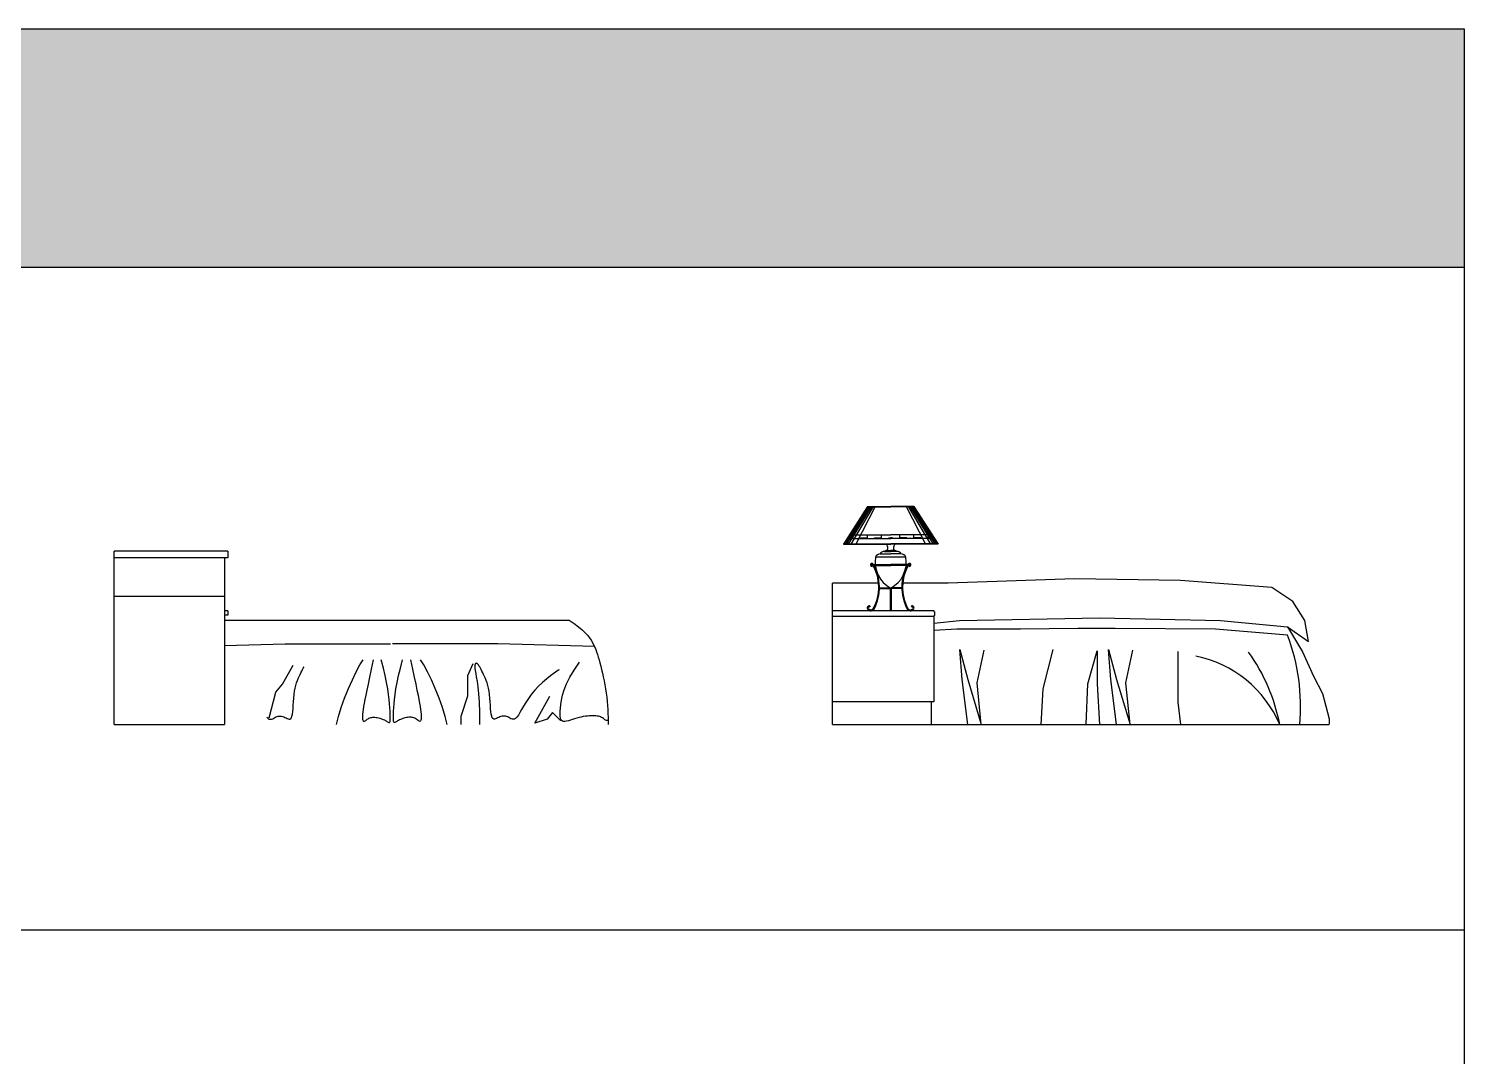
# Model space of a CAD drawing. Header units: millimetres. Extents: x 30176 to 68715, y 55479 to 72995.
# Drawn here: x 62405 to 68715, y 68478 to 72995 of the extents above; entities that cross this region are included whole.
import ezdxf

# ---------------------------------------------------------------- set-up
doc = ezdxf.new("R2010")
doc.units = ezdxf.units.MM
doc.layers.add('www.cad-blocks.net', color=7, linetype='Continuous')

# ---------------------------------------------------------------- blocks, each defined once
blk = doc.blocks.new('A$C4C6A1DD9')
for p, q in [((500, 762.2), (0, 762.2)), ((0, 0.5), (0, 762.2)), ((500, 762.2), (500, 732.2)), ((500, 732.2), (0, 732.2)), ((485, 732.2), (485, 562.2)), ((485, 562.2), (0, 562.2)), ((485, 562.2), (485, 0.5)), ((500, 500.5), (485, 500.5)), ((500, 480.5), (485, 480.5)), ((485, 458.9), (2000, 458.9)), ((500, 500.5), (500, 480.5)), ((2000, 458.9), (2022.9, 443.4)), ((2022.9, 443.4), (2042.1, 429.2)), ((2042.1, 429.2), (2057.9, 416)), ((2057.9, 416), (2070.9, 403.7)), ((2070.9, 403.7), (2081.4, 392.2)), ((2081.4, 392.2), (2089.9, 381.2)), ((2089.9, 381.2), (2097, 370.7)), ((485, 347.3), (752.5, 354.1)), ((752.5, 354.1), (1215.3, 355.1)), ((1687.1, 354.1), (1224.3, 355.1)), ((2113, 343.2), (1687.1, 354.1)), ((2097, 370.7), (2102.9, 360.4)), ((2102.9, 360.4), (2108.1, 350.3)), ((2108.1, 350.3), (2112.8, 340.1)), ((2112.8, 340.1), (2117.1, 329.8)), ((2117.1, 329.8), (2121.1, 319.2)), ((2121.1, 319.2), (2124.8, 308.2)), ((740.6, 177.8), (788.1, 260.8)), ((832, 247.4), (835.2, 253)), ((1064.8, 232.4), (1080.8, 262.2)), ((1080.8, 262.2), (1094.7, 284.3)), ((1139.3, 284.4), (1130.6, 243)), ((1183.8, 248.2), (1173.7, 284.5)), ((1258.6, 248.2), (1268.7, 284.5)), ((1303.1, 284.4), (1311.8, 243)), ((1361.6, 262.2), (1347.7, 284.3)), ((1377.6, 232.4), (1361.6, 262.2)), ((1577.2, 266.7), (1553.5, 213.4)), ((1586.5, 261.1), (1586, 255.1)), ((1586, 255.1), (1586.4, 247.1)), ((1587.5, 265.4), (1586.5, 261.1)), ((1589.1, 268), (1587.5, 265.4)), ((1591.1, 269.2), (1589.1, 268)), ((1593.5, 269), (1591.1, 269.2)), ((1596, 267.7), (1593.5, 269)), ((1598.6, 265.4), (1596, 267.7)), ((1601.4, 262.1), (1598.6, 265.4)), ((1604.2, 257.9), (1601.4, 262.1)), ((1607.2, 253), (1604.2, 257.9)), ((1610.4, 247.4), (1607.2, 253)), ((2021.9, 239.7), (2045.7, 274.4)), ((2124.8, 308.2), (2128.4, 296.6)), ((2128.4, 296.6), (2131.9, 284.2)), ((2131.9, 284.2), (2135.5, 271)), ((2135.5, 271), (2139.2, 256.9)), ((2139.2, 256.9), (2143, 241.9)), ((802.8, 183.1), (806.4, 193.4)), ((806.4, 193.4), (810.1, 202.8)), ((810.1, 202.8), (814, 211.5)), ((814, 211.5), (817.9, 219.6)), ((817.9, 219.6), (821.7, 227.2)), ((821.7, 227.2), (825.3, 234.4)), ((825.3, 234.4), (828.8, 241.2)), ((828.8, 241.2), (832, 247.4)), ((1030.4, 157.8), (1047.6, 197)), ((1047.6, 197), (1064.8, 232.4)), ((1123, 207.5), (1116.4, 177)), ((1130.6, 243), (1123, 207.5)), ((1191.9, 215), (1183.8, 248.2)), ((1198.2, 184.6), (1191.9, 215)), ((1244.2, 184.6), (1250.5, 215)), ((1250.5, 215), (1258.6, 248.2)), ((1311.8, 243), (1319.4, 207.5)), ((1319.4, 207.5), (1326, 177)), ((1394.8, 197), (1377.6, 232.4)), ((1412, 157.8), (1394.8, 197)), ((1553.5, 213.4), (1553.5, 124.5)), ((1586.4, 247.1), (1587.6, 237.1)), ((1587.6, 237.1), (1589.7, 224.7)), ((1589.7, 224.7), (1592.5, 209.2)), ((1592.5, 209.2), (1595.6, 189.7)), ((1595.6, 189.7), (1598.9, 165.3)), ((1613.6, 241.2), (1610.4, 247.4)), ((1617.1, 234.4), (1613.6, 241.2)), ((1620.7, 227.2), (1617.1, 234.4)), ((1624.5, 219.6), (1620.7, 227.2)), ((1628.4, 211.5), (1624.5, 219.6)), ((1632.3, 202.8), (1628.4, 211.5)), ((1636, 193.4), (1632.3, 202.8)), ((1639.6, 183.1), (1636, 193.4)), ((1901.9, 200.8), (1883.9, 185.3)), ((1919, 214.6), (1901.9, 200.8)), ((1934.1, 225.9), (1919, 214.6)), ((1946.1, 234.5), (1934.1, 225.9)), ((1954.1, 239.7), (1946.1, 234.5)), ((1957, 241), (1954.1, 239.7)), ((1989, 178.6), (2003.2, 207.8)), ((2003.2, 207.8), (2021.9, 239.7)), ((2143, 241.9), (2146.8, 226)), ((2146.8, 226), (2150.6, 209.5)), ((2150.6, 209.5), (2154.2, 192.4)), ((2154.2, 192.4), (2157.6, 174.8)), ((681.3, 29.6), (710.9, 142.3)), ((710.9, 142.3), (740.6, 177.8)), ((790.5, 116.2), (792, 131.6)), ((792, 131.6), (794, 146.2)), ((794, 146.2), (796.5, 159.7)), ((796.5, 159.7), (799.4, 171.9)), ((799.4, 171.9), (802.8, 183.1)), ((1013.8, 116.6), (1030.4, 157.8)), ((1106.2, 129), (1102.3, 110.1)), ((1110.8, 151.1), (1106.2, 129)), ((1116.4, 177), (1110.8, 151.1)), ((1203, 157), (1198.2, 184.6)), ((1206.6, 132.2), (1203, 157)), ((1209.2, 110.1), (1206.6, 132.2)), ((1233.2, 110.1), (1235.8, 132.2)), ((1235.8, 132.2), (1239.4, 157)), ((1239.4, 157), (1244.2, 184.6)), ((1326, 177), (1331.6, 151.1)), ((1331.6, 151.1), (1336.2, 129)), ((1336.2, 129), (1340.1, 110.1)), ((1428.6, 116.6), (1412, 157.8)), ((1598.9, 165.3), (1601.9, 135.1)), ((1601.9, 135.1), (1604.5, 98.1)), ((1643, 171.9), (1639.6, 183.1)), ((1645.9, 159.7), (1643, 171.9)), ((1648.4, 146.2), (1645.9, 159.7)), ((1650.4, 131.6), (1648.4, 146.2)), ((1651.9, 116.2), (1650.4, 131.6)), ((1834.2, 132.6), (1821.2, 114.6)), ((1849.1, 150.7), (1834.2, 132.6)), ((1866, 168.4), (1849.1, 150.7)), ((1883.9, 185.3), (1866, 168.4)), ((1966.9, 107.2), (1971.5, 128.5)), ((1971.5, 128.5), (1978.7, 152.2)), ((1978.7, 152.2), (1989, 178.6)), ((2157.6, 174.8), (2160.6, 156.9)), ((2160.6, 156.9), (2163.3, 138.6)), ((2163.3, 138.6), (2165.6, 120.2)), ((785.7, 57.2), (786.9, 70.5)), ((786.9, 70.5), (788.1, 85.1)), ((788.1, 85.1), (789.2, 100.5)), ((789.2, 100.5), (790.5, 116.2)), ((986.7, 35.8), (998.9, 75.3)), ((998.9, 75.3), (1013.8, 116.6)), ((1094.6, 66.7), (1093.2, 55.2)), ((1096.6, 79.5), (1094.6, 66.7)), ((1099.1, 93.8), (1096.6, 79.5)), ((1102.3, 110.1), (1099.1, 93.8)), ((1211, 90.6), (1209.2, 110.1)), ((1212.3, 73.6), (1211, 90.6)), ((1213.3, 59.1), (1212.3, 73.6)), ((1229.1, 59.1), (1230.1, 73.6)), ((1230.1, 73.6), (1231.4, 90.6)), ((1231.4, 90.6), (1233.2, 110.1)), ((1340.1, 110.1), (1343.3, 93.8)), ((1343.3, 93.8), (1345.8, 79.5)), ((1345.8, 79.5), (1347.8, 66.7)), ((1347.8, 66.7), (1349.2, 55.2)), ((1443.5, 75.3), (1428.6, 116.6)), ((1455.7, 35.8), (1443.5, 75.3)), ((1553.5, 124.5), (1523.8, 35.6)), ((1604.5, 98.1), (1606.2, 53.6)), ((1653.2, 100.5), (1651.9, 116.2)), ((1654.3, 85.1), (1653.2, 100.5)), ((1655.5, 70.5), (1654.3, 85.1)), ((1656.7, 57.2), (1655.5, 70.5)), ((1791.5, 65.6), (1783.9, 52.2)), ((1800.1, 80.7), (1791.5, 65.6)), ((1809.9, 97.2), (1800.1, 80.7)), ((1821.2, 114.6), (1809.9, 97.2)), ((1850.1, 5.9), (1915.4, 124.5)), ((1961.3, 58.1), (1962.4, 72.1)), ((1962.4, 72.1), (1964, 88.5)), ((1964, 88.5), (1966.9, 107.2)), ((2165.6, 120.2), (2167.4, 101.8)), ((2167.4, 101.8), (2168.9, 83.6)), ((2168.9, 83.6), (2170, 65.6)), ((2170, 65.6), (2170.8, 48.2)), ((0, 0.5), (485, 0.5)), ((671.4, 32.6), (677.1, 27)), ((677.1, 27), (682.6, 24)), ((682.6, 24), (687.8, 23.1)), ((687.8, 23.1), (692.8, 23.8)), ((692.8, 23.8), (697.6, 25.7)), ((697.6, 25.7), (702.4, 28.3)), ((702.4, 28.3), (707.1, 31.1)), ((707.1, 31.1), (711.9, 33.6)), ((711.9, 33.6), (716.8, 35.4)), ((716.8, 35.4), (721.7, 36.6)), ((721.7, 36.6), (726.7, 37.1)), ((726.7, 37.1), (731.7, 37)), ((731.7, 37), (736.7, 36.4)), ((736.7, 36.4), (741.7, 35.3)), ((741.7, 35.3), (746.6, 33.6)), ((746.6, 33.6), (751.5, 31.6)), ((751.5, 31.6), (756.2, 29.3)), ((756.2, 29.3), (760.9, 27)), ((760.9, 27), (765.3, 25.1)), ((765.3, 25.1), (769.4, 24.1)), ((769.4, 24.1), (773.2, 24.3)), ((773.2, 24.3), (776.6, 26.2)), ((776.6, 26.2), (779.6, 30.1)), ((779.6, 30.1), (782.1, 36.6)), ((782.1, 36.6), (784.1, 45.7)), ((784.1, 45.7), (785.7, 57.2)), ((977.9, 0), (986.7, 35.8)), ((1092.3, 45.1), (1091.9, 36.4)), ((1091.9, 36.4), (1091.9, 29.1)), ((1091.9, 29.1), (1092.4, 23.2)), ((1093.2, 55.2), (1092.3, 45.1)), ((1092.4, 23.2), (1093.3, 18.8)), ((1093.3, 18.8), (1094.6, 15.8)), ((1094.6, 15.8), (1096.3, 14.3)), ((1096.3, 14.3), (1098.3, 14)), ((1098.3, 14), (1100.6, 14.8)), ((1100.6, 14.8), (1103.3, 16.3)), ((1103.3, 16.3), (1106.2, 18.4)), ((1106.2, 18.4), (1109.4, 20.8)), ((1109.4, 20.8), (1112.8, 23.3)), ((1112.8, 23.3), (1116.4, 25.7)), ((1116.4, 25.7), (1120.2, 27.7)), ((1120.2, 27.7), (1124.2, 29.4)), ((1124.2, 29.4), (1128.3, 30.7)), ((1128.3, 30.7), (1132.7, 31.6)), ((1132.7, 31.6), (1137.2, 32.2)), ((1137.2, 32.2), (1142, 32.4)), ((1142, 32.4), (1146.9, 32.2)), ((1146.9, 32.2), (1152, 31.6)), ((1152, 31.6), (1157.2, 30.7)), ((1157.2, 30.7), (1162.6, 29.5)), ((1162.6, 29.5), (1168, 27.9)), ((1168, 27.9), (1173.4, 26.2)), ((1173.4, 26.2), (1178.6, 24.2)), ((1178.6, 24.2), (1183.5, 22.2)), ((1183.5, 22.2), (1188.2, 20)), ((1188.2, 20), (1192.5, 17.8)), ((1192.5, 17.8), (1196.4, 15.6)), ((1196.4, 15.6), (1199.8, 13.5)), ((1199.8, 13.5), (1202.8, 11.7)), ((1202.8, 11.7), (1205.4, 10.2)), ((1205.4, 10.2), (1207.6, 9.3)), ((1207.6, 9.3), (1209.5, 9)), ((1209.5, 9), (1211, 9.5)), ((1211, 9.5), (1212.3, 10.9)), ((1212.3, 10.9), (1213.3, 13.3)), ((1214, 46.8), (1213.3, 59.1)), ((1213.3, 13.3), (1214, 16.8)), ((1214.4, 36.6), (1214, 46.8)), ((1214, 16.8), (1214.4, 21.8)), ((1214.5, 28.3), (1214.4, 36.6)), ((1214.4, 21.8), (1214.5, 28.3)), ((1227.9, 28.3), (1228, 36.6)), ((1228, 21.8), (1227.9, 28.3)), ((1228, 36.6), (1228.4, 46.8)), ((1228.4, 16.8), (1228, 21.8)), ((1228.4, 46.8), (1229.1, 59.1)), ((1229.1, 13.3), (1228.4, 16.8)), ((1230.1, 10.9), (1229.1, 13.3)), ((1231.4, 9.5), (1230.1, 10.9)), ((1232.9, 9), (1231.4, 9.5)), ((1234.8, 9.3), (1232.9, 9)), ((1237, 10.2), (1234.8, 9.3)), ((1239.6, 11.7), (1237, 10.2)), ((1242.6, 13.5), (1239.6, 11.7)), ((1246, 15.6), (1242.6, 13.5)), ((1249.9, 17.8), (1246, 15.6)), ((1254.2, 20), (1249.9, 17.8)), ((1258.9, 22.2), (1254.2, 20)), ((1263.8, 24.2), (1258.9, 22.2)), ((1269, 26.2), (1263.8, 24.2)), ((1274.4, 27.9), (1269, 26.2)), ((1279.8, 29.5), (1274.4, 27.9)), ((1285.2, 30.7), (1279.8, 29.5)), ((1290.4, 31.6), (1285.2, 30.7)), ((1295.5, 32.2), (1290.4, 31.6)), ((1300.4, 32.4), (1295.5, 32.2)), ((1305.2, 32.2), (1300.4, 32.4)), ((1309.7, 31.6), (1305.2, 32.2)), ((1314.1, 30.7), (1309.7, 31.6)), ((1318.2, 29.4), (1314.1, 30.7)), ((1322.2, 27.7), (1318.2, 29.4)), ((1326, 25.7), (1322.2, 27.7)), ((1329.6, 23.3), (1326, 25.7)), ((1333, 20.8), (1329.6, 23.3)), ((1336.2, 18.4), (1333, 20.8)), ((1339.1, 16.3), (1336.2, 18.4)), ((1341.8, 14.8), (1339.1, 16.3)), ((1344.1, 14), (1341.8, 14.8)), ((1346.1, 14.3), (1344.1, 14)), ((1347.8, 15.8), (1346.1, 14.3)), ((1349.1, 18.8), (1347.8, 15.8)), ((1350, 23.2), (1349.1, 18.8)), ((1349.2, 55.2), (1350.1, 45.1)), ((1350.5, 29.1), (1350, 23.2)), ((1350.1, 45.1), (1350.5, 36.4)), ((1350.5, 36.4), (1350.5, 29.1)), ((1464.5, 0), (1455.7, 35.8)), ((1523.8, 35.6), (1523.8, 0)), ((1606.2, 53.6), (1606.9, 0.5)), ((1658.3, 45.7), (1656.7, 57.2)), ((1660.3, 36.6), (1658.3, 45.7)), ((1662.8, 30.1), (1660.3, 36.6)), ((1665.8, 26.2), (1662.8, 30.1)), ((1669.2, 24.3), (1665.8, 26.2)), ((1673, 24.1), (1669.2, 24.3)), ((1677.1, 25.1), (1673, 24.1)), ((1681.5, 27), (1677.1, 25.1)), ((1686.2, 29.3), (1681.5, 27)), ((1690.9, 31.6), (1686.2, 29.3)), ((1695.8, 33.6), (1690.9, 31.6)), ((1700.7, 35.3), (1695.8, 33.6)), ((1705.7, 36.4), (1700.7, 35.3)), ((1710.7, 37), (1705.7, 36.4)), ((1715.7, 37.1), (1710.7, 37)), ((1720.7, 36.6), (1715.7, 37.1)), ((1725.6, 35.4), (1720.7, 36.6)), ((1730.5, 33.6), (1725.6, 35.4)), ((1735.3, 31.1), (1730.5, 33.6)), ((1740, 28.3), (1735.3, 31.1)), ((1744.8, 25.7), (1740, 28.3)), ((1749.6, 23.8), (1744.8, 25.7)), ((1754.6, 23.1), (1749.6, 23.8)), ((1759.8, 24), (1754.6, 23.1)), ((1765.3, 27), (1759.8, 24)), ((1771, 32.6), (1765.3, 27)), ((1777.2, 41.1), (1771, 32.6)), ((1783.9, 52.2), (1777.2, 41.1)), ((1903.5, 23.7), (1850.1, 5.9)), ((1927.3, 53.3), (1903.5, 23.7)), ((1962.9, 17.8), (1927.3, 53.3)), ((1960.9, 46.2), (1961.3, 58.1)), ((1961.2, 36.4), (1960.9, 46.2)), ((1962.2, 28.5), (1961.2, 36.4)), ((1964.1, 22.5), (1962.2, 28.5)), ((1966.9, 18.1), (1964.1, 22.5)), ((1970.7, 15.2), (1966.9, 18.1)), ((1975.7, 13.8), (1970.7, 15.2)), ((1981.9, 13.7), (1975.7, 13.8)), ((1989, 14.6), (1981.9, 13.7)), ((1997, 16.5), (1989, 14.6)), ((2005.8, 18.9), (1997, 16.5)), ((2015, 21.8), (2005.8, 18.9)), ((2024.5, 24.8), (2015, 21.8)), ((2034.2, 27.8), (2024.5, 24.8)), ((2044, 30.6), (2034.2, 27.8)), ((2053.5, 33), (2044, 30.6)), ((2062.8, 34.9), (2053.5, 33)), ((2071.8, 36.4), (2062.8, 34.9)), ((2080.5, 37.5), (2071.8, 36.4)), ((2088.9, 38.3), (2080.5, 37.5)), ((2096.8, 38.7), (2088.9, 38.3)), ((2104.3, 38.8), (2096.8, 38.7)), ((2111.2, 38.5), (2104.3, 38.8)), ((2117.6, 38), (2111.2, 38.5)), ((2123.5, 37.2), (2117.6, 38)), ((2128.9, 36.2), (2123.5, 37.2)), ((2133.9, 34.8), (2128.9, 36.2)), ((2138.6, 33.2), (2133.9, 34.8)), ((2142.9, 31.3), (2138.6, 33.2)), ((2146.9, 29.1), (2142.9, 31.3)), ((2150.8, 26.7), (2146.9, 29.1)), ((2154.4, 24), (2150.8, 26.7)), ((2157.8, 21.4), (2154.4, 24)), ((2161, 19.2), (2157.8, 21.4)), ((2164, 17.7), (2161, 19.2)), ((2166.7, 17.2), (2164, 17.7)), ((2169.2, 18.2), (2166.7, 17.2)), ((2171.5, 20.9), (2169.2, 18.2)), ((2170.8, 48.2), (2171.3, 31.4)), ((2171.3, 31.4), (2171.6, 15.5)), ((2171.7, 21.3), (2171.5, 20.9)), ((2171.6, 15.5), (2171.7, 0.5))]:
    blk.add_line(p, q)
blk = doc.blocks.new('A$C63D166B8')
for p, q in [((153.5, 958.7), (47.5, 792.3)), ((153.5, 958.7), (47.5, 792.3)), ((154.5, 958.7), (48.4, 792.3)), ((156.5, 958.7), (50.4, 792.3)), ((159.4, 958.7), (53.4, 792.3)), ((162.4, 958.7), (56.3, 792.3)), ((166.3, 958.7), (60.3, 792.3)), ((171.6, 958.7), (68.7, 792.3)), ((178.1, 958.7), (80, 792.3)), ((187.9, 958.7), (102.6, 792.3)), ((153.5, 958.7), (255.5, 958.7)), ((153.5, 957), (255.5, 957)), ((357.4, 958.7), (255.5, 958.7)), ((357.4, 957), (255.5, 957)), ((323, 958.7), (408.3, 792.3)), ((332.8, 958.7), (430.9, 792.3)), ((339.4, 958.7), (442.2, 792.3)), ((344.6, 958.7), (450.6, 792.3)), ((348.5, 958.7), (454.6, 792.3)), ((351.5, 958.7), (457.5, 792.3)), ((354.5, 958.7), (460.5, 792.3)), ((356.4, 958.7), (462.5, 792.3)), ((357.4, 958.7), (463.5, 792.3)), ((65.9, 821.1), (91, 821.1)), ((74, 833.9), (255.5, 833.9)), ((91, 821.1), (91, 833.9)), ((122.2, 821.1), (153.4, 821.1)), ((122.2, 817.2), (122.2, 821.1)), ((153.4, 821.1), (153.4, 833.9)), ((184.6, 821.1), (215.8, 821.1)), ((184.6, 817.2), (184.6, 821.1)), ((215.8, 821.1), (215.8, 833.9)), ((247, 821.1), (255.5, 821.1)), ((247, 817.2), (247, 821.1)), ((436.9, 833.9), (255.5, 833.9)), ((263.9, 821.1), (255.5, 821.1)), ((263.9, 817.2), (263.9, 821.1)), ((295.1, 821.1), (295.1, 833.9)), ((326.3, 821.1), (295.1, 821.1)), ((326.3, 817.2), (326.3, 821.1)), ((357.5, 821.1), (357.5, 833.9)), ((388.7, 821.1), (357.5, 821.1)), ((388.7, 817.2), (388.7, 821.1)), ((419.9, 821.1), (419.9, 833.9)), ((445.1, 821.1), (419.9, 821.1)), ((47.5, 792.3), (255.5, 792.3)), ((48.5, 793.9), (255.5, 793.9)), ((50, 792.3), (50, 796.3)), ((63.4, 817.2), (255.5, 817.2)), ((227.3, 760.8), (255.5, 760.7)), ((239, 765), (255.5, 764.8)), ((447.5, 817.2), (255.5, 817.2)), ((462.4, 793.9), (255.5, 793.9)), ((463.5, 792.3), (255.5, 792.3)), ((271.9, 765), (255.5, 764.8)), ((283.6, 760.8), (255.5, 760.7)), ((173.3, 698.9), (173.7, 694.8)), ((179.8, 703.6), (330.8, 703.6)), ((182.1, 699.4), (255.5, 699.4)), ((321.9, 736), (189, 736)), ((209.6, 749.9), (255.5, 749.9)), ((301.4, 749.9), (255.5, 749.9)), ((330.8, 703.6), (255.5, 703.6)), ((328.6, 699.4), (255.5, 699.4)), ((337.3, 698.9), (336.9, 694.8)), ((1063.2, 640.3), (508.8, 621.2)), ((1529.7, 632.6), (1063.2, 640.3)), ((1931.2, 602.1), (1529.7, 632.6)), ((202, 621.2), (0, 621.2)), ((0, 0), (0, 621.2)), ((206, 597.4), (255.5, 597.4)), ((206.1, 601.6), (304.5, 601.6)), ((253.3, 601.3), (253.3, 500)), ((304.5, 601.6), (255.5, 601.6)), ((304.6, 597.4), (255.5, 597.4)), ((257.5, 601.2), (257.5, 500)), ((508.8, 621.2), (308.6, 621.2)), ((2022.9, 541), (1931.2, 602.1)), ((165.6, 520.7), (164, 516.9)), ((345, 520.7), (346.7, 516.9)), ((2076.5, 456.9), (2022.9, 541)), ((445.9, 500), (0, 500)), ((445.9, 475), (0, 475)), ((445.9, 475), (445.9, 100)), ((445.9, 446.3), (558.5, 456.9)), ((558.5, 456.9), (1174.1, 468.4)), ((1174.1, 468.4), (1705.6, 456.9)), ((1705.6, 456.9), (2000, 430.2)), ((2091.8, 365.2), (2076.5, 456.9)), ((547, 418.7), (445.9, 413.9)), ((826.2, 418.7), (547, 418.7)), ((1078.5, 422.5), (826.2, 418.7)), ((1242.9, 422.5), (1078.5, 422.5)), ((1682.6, 418.7), (1242.9, 422.5)), ((2000, 392.9), (1682.6, 418.7)), ((2000, 430.2), (2091.8, 365.2)), ((2000, 430.2), (2065, 319.4)), ((569, 198.4), (559.6, 330.3)), ((559.6, 330.3), (594.1, 198.4)), ((635, 182.7), (666.4, 327.1)), ((968.2, 330.3), (924.2, 157.6)), ((1122.2, 179.5), (1163.1, 324)), ((1163.1, 324), (1163.1, 179.5)), ((1222.8, 198.4), (1213.3, 330.3)), ((1213.3, 330.3), (1247.9, 198.4)), ((1288.8, 182.7), (1320.2, 327.1)), ((1518.2, 320.8), (1518.2, 97.9)), ((2065, 319.4), (2114.7, 212.4)), ((594.7, 0), (569, 198.4)), ((594.1, 198.4), (653.8, 0.6)), ((1248.5, 0), (1222.8, 198.4)), ((1247.9, 198.4), (1307.6, 0.6)), ((2114.7, 212.4), (2152.9, 136)), ((653.8, 0.6), (635, 182.7)), ((924.2, 157.6), (915, 0)), ((1114.7, 0), (1122.2, 179.5)), ((1163.1, 179.5), (1173.8, 0)), ((1307.6, 0.6), (1288.8, 182.7)), ((2152.9, 136), (2183.5, 25.2)), ((445.9, 100), (0, 100)), ((433.9, 100), (433.9, 0)), ((1518.2, 97.9), (1528.7, 0)), ((2183.5, 25.2), (2183.5, 2.3)), ((0, 0), (2183.5, 0))]:
    blk.add_line(p, q)
for centre, radius, start, end in [((227.3, 741.1), 19.8, 90, 153.81088), ((237.7, 749.9), 15.1, 85.26995, 133.60972), ((223.9, 776.1), 19.6, 325.60139, 55.65101), ((287, 776.1), 19.6, 124.34899, 214.39861), ((273.2, 749.9), 15.1, 46.39028, 94.73005), ((283.6, 741.1), 19.8, 26.18912, 90), ((173, 701.6), 6.85, 32.07353, 275.45397), ((173, 701.6), 2.69, 32.07353, 275.45397), ((7.8, 603.1), 195.1, 331.46097, 30.81356), ((0.2, 602.9), 205.9, 332.38576, 29.80791), ((314, 713.1), 127.3, 169.99623, 242.60438), ((209.9, 727.1), 22.7, 90.97536, 159.10822), ((196.9, 713.1), 127.3, 297.39562, 10.00377), ((301, 727.1), 22.7, 20.89178, 89.02464), ((510.4, 602.9), 205.9, 150.19209, 207.61424), ((502.8, 603.1), 195.1, 149.18644, 208.53903), ((337.6, 701.6), 6.85, 264.54603, 147.92647), ((337.6, 701.6), 2.69, 264.54603, 147.92647), ((161.8, 512.1), 9.43, 66.2695, 227.016), ((168, 518.7), 18.5, 227.07715, 322.37293), ((161.8, 512.1), 5.27, 66.2695, 227.016), ((167.9, 518.5), 14.2, 226.91259, 322.2806), ((342.6, 518.7), 18.5, 217.62707, 312.92285), ((342.7, 518.5), 14.2, 217.7194, 313.08741), ((348.8, 512.1), 9.43, 312.984, 113.7305), ((348.8, 512.1), 5.27, 312.984, 113.7305), ((429, 487.5), 21, 323.36963, 36.63037), ((1169.6, 80), 887.4, 354.82731, 20.64746), ((1170.3, -153.3), 809.9, 10.91398, 35.58637), ((1498, -197.8), 507.6, 22.93405, 78.77169)]:
    blk.add_arc(centre, radius, start, end)
blk = doc.blocks.new('FORMAT')
at = {"true_color": 0x546d8e}
h = blk.add_hatch(color=155, dxfattribs=at)
h.set_gradient(color1=(68, 68, 68), color2=(84, 109, 142), tint=1)
h.paths.add_polyline_path([(33904.5, 72994.9), (33904.5, 71947), (68715.5, 71947), (68715.5, 72994.9)])
at = {"color": 155, "true_color": 0x546d8e}
for p, q in [((33904.5, 72994.9), (68715.5, 72994.9)), ((68715.5, 72994.9), (68715.5, 55478.6)), ((33904.5, 71947), (68715.5, 71947)), ((33904.5, 71947), (68715.5, 71947)), ((33904.5, 69034.4), (68715.5, 69034.4))]:
    blk.add_line(p, q, dxfattribs=at)

msp = doc.modelspace()

# ---------------------------------------------------------------- block references
for name, p in [('A$C63D166B8', (65938.7, 69936.4)), ('A$C4C6A1DD9', (62780.4, 69936.4))]:
    msp.add_blockref(name, p)
at = {"layer": 'www.cad-blocks.net'}
msp.add_blockref('FORMAT', (0, 0), dxfattribs=at)

doc.saveas('drawing.dxf')
